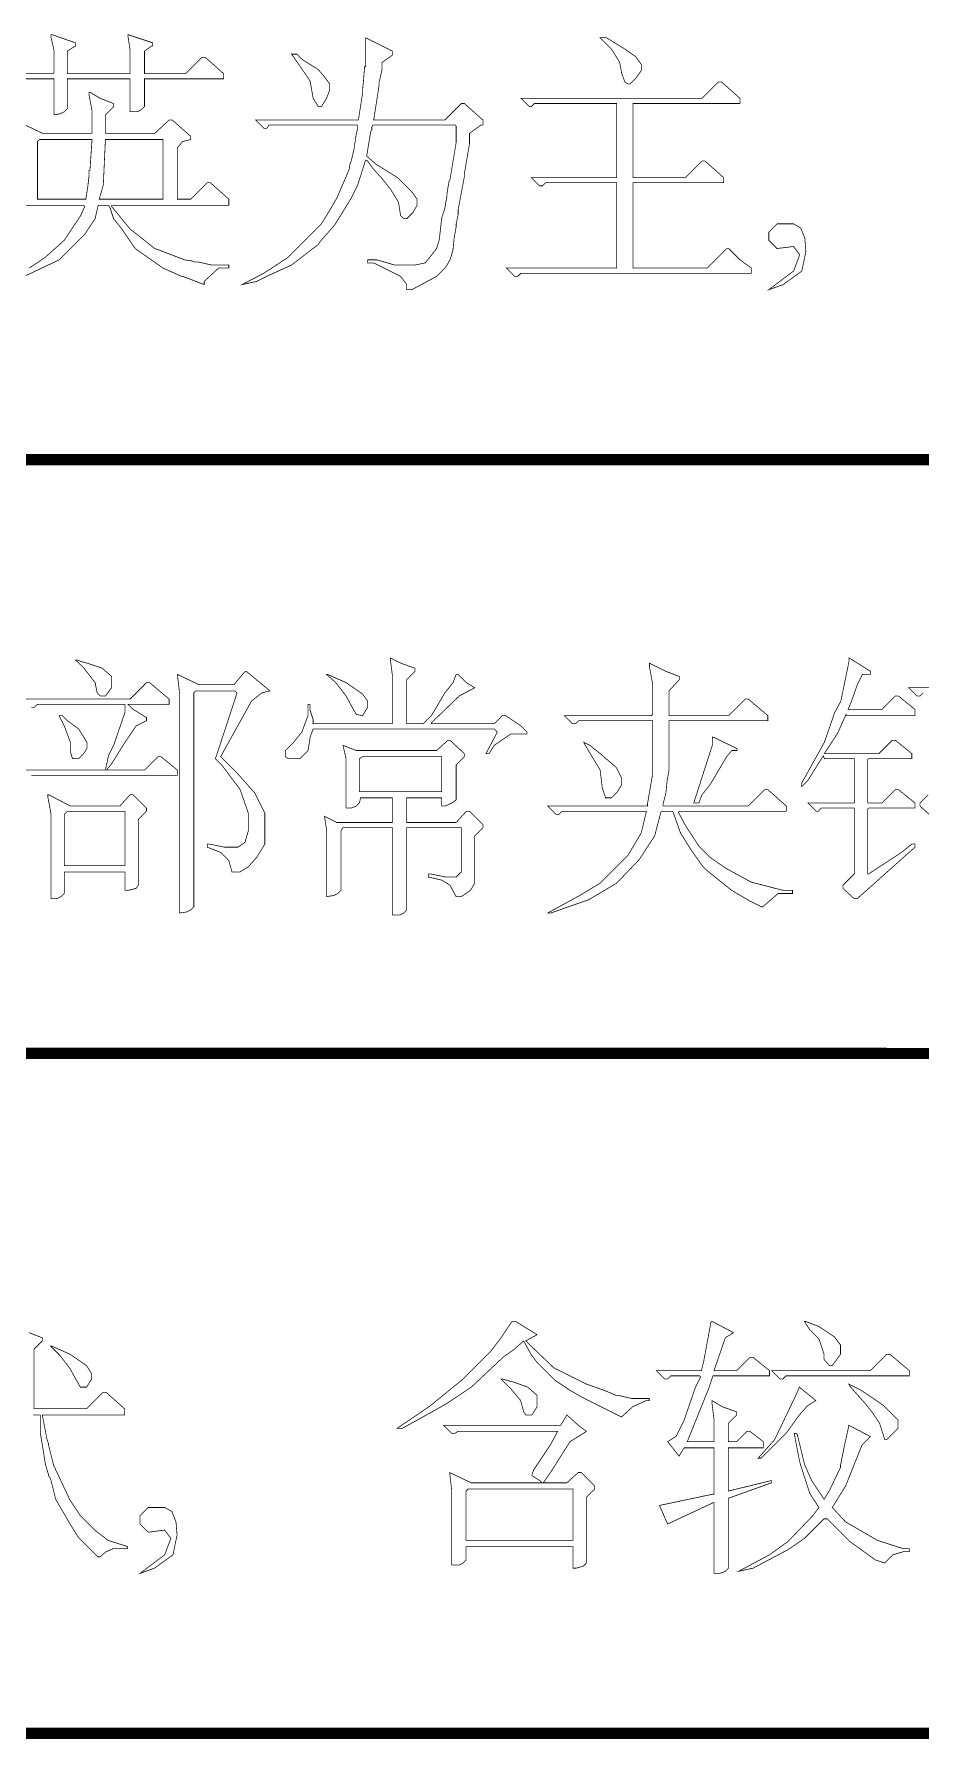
# Model space of a CAD drawing. Extents: x 94 to 452, y -72 to 1042.
# Drawn here: x 273.07 to 284.9, y 228.51 to 251.26 of the extents above; entities that cross this region are included whole.
import ezdxf

# ---------------------------------------------------------------- set-up
doc = ezdxf.new("R2010")
doc.units = 0
doc.header["$MEASUREMENT"] = 0
doc.layers.add('TREE_LAYER', color=7, linetype='Continuous')

msp = doc.modelspace()

# ---------------------------------------------------------------- linework, layer by layer
at = {"layer": 'TREE_LAYER'}
for points, const_width, elevation in [([(273.305499, 251.256553), (273.291773, 251.256553), (273.291773, 251.229102), (273.33295, 251.05067), (273.33295, 250.74871), (273.319224, 250.734984), (272.303538, 250.734984)], 0.01, 59), ([(272.481969, 250.666357), (273.319224, 250.666357), (273.33295, 250.666357), (273.33295, 250.185964), (273.415303, 250.19969), (273.470205, 250.227141), (273.511381, 250.268317), (273.511381, 250.666357), (273.511381, 250.666357), (274.348636, 250.666357), (274.348636, 250.666357), (274.348636, 250.227141), (274.444715, 250.227141), (274.499616, 250.254592), (274.540793, 250.295768), (274.540793, 250.666357), (274.540793, 250.666357), (275.597656, 250.666357), (275.597656, 250.734984), (275.350597, 250.954592), (275.30942, 250.954592), (275.089813, 250.734984), (274.540793, 250.734984), (274.540793, 250.74871), (274.540793, 251.036945), (274.636871, 251.105572), (274.650597, 251.105572), (274.650597, 251.146749), (274.321185, 251.256553), (274.321185, 251.256553), (274.321185, 251.229102), (274.348636, 251.05067), (274.348636, 250.74871), (274.348636, 250.734984), (273.511381, 250.734984), (273.511381, 250.74871), (273.511381, 251.036945), (273.621185, 251.105572), (273.621185, 251.105572), (273.621185, 251.146749), (273.305499, 251.256553), (273.305499, 251.256553)], 0.01, 59), ([(277.491773, 251.215376), (277.491773, 251.215376), (277.491773, 250.831062), (277.478048, 250.831062), (277.464322, 250.652631), (277.450597, 250.515376), (277.450597, 250.4742), (277.395695, 250.117337), (276.023146, 250.117337), (276.13295, 250.007533), (276.174126, 250.007533), (276.201577, 250.04871), (277.381969, 250.04871), (277.381969, 250.034984), (277.381969, 250.034984), (277.381969, 249.993808), (277.354518, 249.870278), (277.354518, 249.842827), (277.340793, 249.7742), (277.340793, 249.746749), (277.299616, 249.568317), (277.285891, 249.540866), (277.272165, 249.458513), (277.10746, 249.0742), (276.970205, 248.840866), (276.901577, 248.731062), (276.448636, 248.278121), (276.13295, 248.072239), (275.844715, 247.921259), (276.036871, 247.962435), (276.201577, 248.044788), (276.503538, 248.182043), (276.860401, 248.456553), (276.887852, 248.497729), (277.080009, 248.717337), (277.299616, 249.0742), (277.381969, 249.238906), (277.491773, 249.582043), (277.519224, 249.568317), (277.587852, 249.472239), (277.711381, 249.334984), (277.821185, 249.197729), (277.930989, 249.019298), (277.95844, 248.840866), (277.999616, 248.79969), (278.040793, 248.79969), (278.123146, 248.882043), (278.178048, 248.978121), (278.178048, 249.060474), (278.10942, 249.156553), (277.917264, 249.34871), (277.629028, 249.527141), (277.505499, 249.636945), (277.560401, 249.966357), (277.574126, 249.980082), (277.574126, 250.021259), (277.587852, 250.04871), (278.685891, 250.04871), (278.699616, 250.034984), (278.699616, 249.815376), (278.617264, 249.321259), (278.603538, 249.293808), (278.576087, 249.129102), (278.576087, 249.101651), (278.548636, 248.936945), (278.50746, 248.813415), (278.493734, 248.689886), (278.480009, 248.566357), (278.480009, 248.538906), (278.438832, 248.401651), (278.287852, 248.209494), (278.150597, 248.182043), (278.123146, 248.182043), (277.876087, 248.182043), (277.642754, 248.25067), (277.519224, 248.25067), (277.519224, 248.209494), (277.601577, 248.209494), (277.95844, 248.031062), (278.040793, 247.921259), (278.040793, 247.852631), (278.10942, 247.852631), (278.438832, 248.031062), (278.562362, 248.154592), (278.617264, 248.25067), (278.630989, 248.291847), (278.65844, 248.387925), (278.672165, 248.538906), (278.699616, 248.689886), (278.699616, 248.731062), (278.727067, 248.854592), (278.727067, 248.923219), (278.80942, 249.362435), (278.80942, 249.403611), (278.878048, 249.801651), (278.878048, 249.938906), (279.029028, 250.04871), (279.056479, 250.04871), (279.056479, 250.117337), (278.80942, 250.336945), (278.768244, 250.336945), (278.548636, 250.117337), (277.601577, 250.117337), (277.601577, 250.131062), (277.670205, 250.570278), (277.670205, 250.611455), (277.711381, 250.789886), (277.711381, 250.885964), (277.848636, 250.982043), (277.848636, 250.995768), (277.848636, 251.036945), (277.491773, 251.215376), (277.491773, 251.215376)], 0.01, 59), ([(280.703538, 251.215376), (280.621185, 251.215376), (280.772165, 251.064396), (280.881969, 250.885964), (280.90942, 250.734984), (280.950597, 250.62518), (280.991773, 250.597729), (281.019224, 250.597729), (281.101577, 250.680082), (281.170205, 250.776161), (281.170205, 250.844788), (281.170205, 250.858513), (281.101577, 250.954592), (281.087852, 250.968317), (280.950597, 251.064396), (280.703538, 251.215376), (280.703538, 251.215376)], 0.01, 59), ([(276.572165, 250.995768), (276.503538, 250.995768), (276.599616, 250.858513), (276.750597, 250.638906), (276.791773, 250.405572), (276.860401, 250.295768), (276.901577, 250.295768), (276.970205, 250.405572), (277.011381, 250.515376), (277.011381, 250.597729), (276.942754, 250.693808), (276.860401, 250.789886), (276.640793, 250.927141), (276.572165, 250.995768), (276.572165, 250.995768)], 0.01, 59), ([(272.852558, 247.989886), (273.401577, 248.25067), (273.744715, 248.593808), (273.881969, 248.79969), (273.90942, 248.923219), (273.923146, 248.978121), (274.060401, 248.978121), (274.074126, 248.964396), (274.129028, 248.79969), (274.238832, 248.662435), (274.417264, 248.401651), (274.787852, 248.140866), (275.034911, 248.031062), (275.048636, 248.031062), (275.336871, 247.921259), (275.336871, 247.921259), (275.336871, 247.962435), (275.529028, 248.140866), (275.666283, 248.140866), (275.666283, 248.182043), (275.43295, 248.182043), (275.254518, 248.223219), (275.199616, 248.223219), (275.172165, 248.236945), (275.076087, 248.25067), (274.719224, 248.387925), (274.678048, 248.401651), (274.348636, 248.662435), (274.101577, 248.964396), (274.101577, 248.978121), (274.101577, 248.978121), (275.666283, 248.978121), (275.666283, 249.060474), (275.419224, 249.280082), (275.378048, 249.280082), (275.15844, 249.060474), (274.980009, 249.060474), (274.980009, 249.060474), (274.980009, 249.746749), (275.048636, 249.829102), (275.15844, 249.856553), (275.15844, 249.897729), (274.911381, 250.117337), (274.870205, 250.117337), (274.678048, 249.938906), (274.019224, 249.938906), (274.019224, 249.938906), (274.019224, 250.185964), (274.129028, 250.295768), (274.129028, 250.336945), (273.950597, 250.405572), (273.813342, 250.487925), (273.813342, 250.487925)], 0.01, 59), ([(273.813342, 250.487925), (273.799616, 250.487925), (273.799616, 250.460474), (273.840793, 250.240866), (273.840793, 249.938906), (273.840793, 249.938906), (273.181969, 249.938906), (272.893734, 250.076161)], 0.01, 59), ([(282.240793, 250.62518), (282.199616, 250.62518), (281.980009, 250.405572), (279.564322, 250.405572), (279.674126, 250.295768), (279.701577, 250.295768), (279.742754, 250.336945), (280.840793, 250.336945), (280.840793, 250.336945), (280.840793, 249.34871), (280.840793, 249.34871), (279.701577, 249.34871), (279.811381, 249.238906), (279.852558, 249.238906), (279.893734, 249.280082), (280.840793, 249.280082), (280.840793, 249.266357), (280.840793, 248.140866), (280.840793, 248.140866), (279.372165, 248.140866), (279.481969, 248.031062), (279.523146, 248.031062), (279.564322, 248.072239), (282.638832, 248.072239), (282.638832, 248.140866), (282.487852, 248.25067), (282.336871, 248.401651), (282.30942, 248.401651), (282.048636, 248.140866), (281.060401, 248.140866), (281.060401, 248.140866), (281.060401, 249.266357), (281.060401, 249.280082), (282.268244, 249.280082), (282.268244, 249.34871), (282.021185, 249.568317), (281.980009, 249.568317), (281.760401, 249.34871), (281.060401, 249.34871), (281.060401, 249.34871), (281.060401, 250.336945), (281.060401, 250.336945), (282.487852, 250.336945), (282.487852, 250.405572), (282.240793, 250.62518), (282.240793, 250.62518)], 0.01, 59), ([(273.140793, 249.856553), (273.140793, 249.856553), (273.827067, 249.856553), (273.840793, 249.856553), (273.813342, 249.444788), (273.799616, 249.444788), (273.799616, 249.362435), (273.799616, 249.362435), (273.785891, 249.238906), (273.75844, 249.060474), (273.113342, 249.060474), (273.113342, 249.060474), (273.113342, 249.829102), (273.140793, 249.856553), (273.140793, 249.856553)], 0.01, 59), ([(274.019224, 249.856553), (274.019224, 249.856553), (274.787852, 249.856553), (274.787852, 249.856553), (274.787852, 249.060474), (274.787852, 249.060474), (273.936871, 249.060474), (273.936871, 249.060474), (273.991773, 249.252631), (274.019224, 249.856553), (274.019224, 249.856553)], 0.01, 59), ([(272.454518, 248.978121), (273.730989, 248.978121), (273.744715, 248.964396), (273.730989, 248.936945), (273.689813, 248.840866), (273.470205, 248.511455), (273.20942, 248.278121), (273.003538, 248.140866)], 0.01, 59), ([(283.201577, 248.731062), (282.981969, 248.731062), (282.872165, 248.621259), (282.872165, 248.511455), (282.981969, 248.401651), (283.201577, 248.429102), (283.28393, 248.319298), (283.201577, 248.09969), (282.872165, 247.852631), (283.064322, 247.921259), (283.311381, 248.09969), (283.366283, 248.360474), (283.352558, 248.538906), (283.297656, 248.676161), (283.201577, 248.731062), (283.201577, 248.731062)], 0.01, 59), ([(221.22612, 245.573528), (399.22612, 245.605679)], 0.15, 178.000003), ([(273.634917, 242.910344), (273.621192, 242.910344), (273.744721, 242.786815), (273.881976, 242.608383), (273.909427, 242.471128), (273.950603, 242.429952), (274.019231, 242.429952), (274.101584, 242.539756), (274.101584, 242.690736), (273.978054, 242.80054), (273.772172, 242.869168), (273.71727, 242.882893), (273.634917, 242.910344), (273.634917, 242.910344)], 0.01, 63), ([(275.899623, 242.759364), (275.872172, 242.745638), (275.734917, 242.580932), (275.26825, 242.580932), (274.980015, 242.718187), (275.007466, 242.484854), (275.007466, 239.533873), (275.103544, 239.547599), (275.158446, 239.57505), (275.199623, 239.616226), (275.199623, 242.471128), (275.227074, 242.498579), (275.748643, 242.498579), (275.776093, 242.471128), (275.487858, 241.592697), (275.570211, 241.510344), (275.81727, 241.180932), (275.927074, 240.865246), (275.927074, 240.631913), (275.885897, 240.494658), (275.885897, 240.480932), (275.789819, 240.412305), (275.611388, 240.412305), (275.405505, 240.453481), (275.378054, 240.453481), (275.378054, 240.412305), (275.556486, 240.343677), (275.66629, 240.233873), (275.707466, 240.082893), (275.81727, 240.082893), (275.927074, 240.151521), (276.036878, 240.27505), (276.146682, 240.453481), (276.146682, 240.865246), (276.009427, 241.139756), (275.789819, 241.386815), (275.556486, 241.620148), (275.96825, 242.361324), (276.105505, 242.471128), (276.215309, 242.498579), (275.899623, 242.759364), (275.899623, 242.759364)], 0.01, 63), ([(277.821192, 242.937795), (277.821192, 242.937795), (277.821192, 242.92407), (277.848643, 242.704462), (277.848643, 242.073089), (277.848643, 242.059364), (276.79178, 242.059364), (276.79178, 242.114266), (276.750603, 242.237795), (276.750603, 242.320148), (276.723152, 242.320148), (276.723152, 242.169168), (276.640799, 241.94956), (276.530995, 241.812305), (276.421192, 241.702501), (276.421192, 241.620148), (276.462368, 241.592697), (276.613348, 241.592697), (276.723152, 241.702501), (276.750603, 241.867207), (276.750603, 241.880932), (276.79178, 241.990736), (279.207466, 241.990736), (279.248643, 241.94956), (279.097662, 241.661324), (279.138839, 241.661324), (279.207466, 241.771128), (279.427074, 241.922109), (279.646682, 241.922109), (279.646682, 241.94956), (279.564329, 242.031913), (279.358446, 242.169168), (279.31727, 242.169168), (279.207466, 242.059364), (278.370211, 242.059364), (278.370211, 242.073089), (278.740799, 242.429952), (278.946682, 242.539756), (278.836878, 242.608383), (278.727074, 242.718187), (278.699623, 242.718187), (278.658446, 242.608383), (278.548643, 242.471128), (278.370211, 242.169168), (278.260407, 242.059364), (278.040799, 242.059364), (278.040799, 242.073089), (278.040799, 242.64956), (278.150603, 242.759364), (278.150603, 242.80054), (277.958446, 242.869168), (277.821192, 242.937795), (277.821192, 242.937795)], 0.01, 63), ([(281.280015, 242.869168), (281.280015, 242.869168), (281.280015, 242.814266), (281.321192, 242.594658), (281.321192, 242.182893), (281.307466, 242.169168), (280.140799, 242.169168), (280.250603, 242.059364), (280.29178, 242.059364), (280.332956, 242.10054), (281.307466, 242.10054), (281.321192, 242.10054), (281.321192, 241.386815), (281.252564, 240.988775), (281.252564, 240.961324), (279.921192, 240.961324), (280.030995, 240.851521), (280.072172, 240.851521), (280.113348, 240.892697), (281.238839, 240.892697), (281.238839, 240.892697), (281.170211, 240.604462), (280.99178, 240.302501), (280.621192, 239.931913), (280.346682, 239.767207), (279.921192, 239.533873), (279.962368, 239.533873), (280.470211, 239.712305), (280.840799, 239.931913), (281.14276, 240.247599), (281.348643, 240.563285), (281.430995, 240.878972), (281.444721, 240.892697), (281.581976, 240.892697), (281.595701, 240.878972), (281.69178, 240.604462), (281.829035, 240.384854), (281.993741, 240.151521), (282.034917, 240.110344), (282.378054, 239.835834), (282.611388, 239.698579), (282.776093, 239.616226), (282.789819, 239.616226), (282.995701, 239.794658), (283.187858, 239.794658), (283.187858, 239.835834), (283.064329, 239.835834), (282.638839, 239.945638), (282.309427, 240.12407), (282.089819, 240.27505), (281.938839, 240.42603), (281.760407, 240.70054), (281.664329, 240.878972), (281.678054, 240.892697), (283.105505, 240.892697), (283.105505, 240.961324), (282.858446, 241.180932), (282.81727, 241.180932), (282.597662, 240.961324), (281.458446, 240.961324), (281.458446, 240.97505), (281.499623, 241.139756), (281.513348, 241.290736), (281.540799, 241.441717), (281.540799, 242.10054), (281.540799, 242.10054), (282.858446, 242.10054), (282.858446, 242.169168), (282.597662, 242.388775), (282.556486, 242.388775), (282.336878, 242.169168), (281.540799, 242.169168), (281.540799, 242.182893), (281.540799, 242.498579), (281.678054, 242.64956), (281.678054, 242.690736), (281.499623, 242.759364), (281.280015, 242.869168), (281.280015, 242.869168)], 0.01, 63), ([(283.94276, 242.937795), (283.94276, 242.937795), (283.94276, 242.896619), (283.832956, 242.361324), (283.750603, 242.210344), (283.613348, 241.812305), (283.338839, 241.318187), (283.311388, 241.263285), (283.311388, 241.222109), (283.393741, 241.304462), (283.599623, 241.633873), (283.613348, 241.592697), (284.011388, 241.592697), (284.011388, 241.578972), (284.011388, 241.002501), (284.011388, 241.002501), (283.393741, 241.002501), (283.503544, 240.892697), (283.530995, 240.892697), (283.572172, 240.933873), (284.011388, 240.933873), (284.011388, 240.920148), (284.011388, 240.055442), (283.860407, 239.904462), (283.860407, 239.863285), (284.011388, 239.72603), (284.052564, 239.72603), (284.821192, 240.412305), (284.821192, 240.453481), (284.780015, 240.453481), (284.64276, 240.343677), (284.203544, 240.055442), (284.189819, 240.055442), (284.189819, 240.920148), (284.203544, 240.933873), (284.821192, 240.933873), (284.821192, 241.002501), (284.601584, 241.180932), (284.560407, 241.180932), (284.381976, 241.002501), (284.203544, 241.002501), (284.189819, 241.002501), (284.189819, 241.578972), (284.203544, 241.592697), (284.780015, 241.592697), (284.780015, 241.661324), (284.560407, 241.839756), (284.519231, 241.839756), (284.340799, 241.661324), (283.627074, 241.661324), (283.613348, 241.661324), (283.79178, 241.935834), (283.901584, 242.182893), (283.901584, 242.169168), (284.821192, 242.169168), (284.821192, 242.251521), (284.601584, 242.429952), (284.560407, 242.429952), (284.381976, 242.251521), (283.929035, 242.251521), (283.929035, 242.251521), (283.970211, 242.347599), (284.052564, 242.580932), (284.121192, 242.718187), (284.121192, 242.718187), (284.230995, 242.718187), (284.230995, 242.759364), (283.94276, 242.937795), (283.94276, 242.937795)], 0.01, 63), ([(274.609427, 242.608383), (274.56825, 242.608383), (274.348643, 242.388775), (272.921192, 242.388775)], 0.01, 63), ([(273.030995, 241.373089), (274.980015, 241.373089), (274.980015, 241.441717), (274.760407, 241.620148), (274.719231, 241.620148), (274.540799, 241.441717), (274.032956, 241.441717), (274.032956, 241.441717), (274.101584, 241.52407), (274.280015, 241.812305), (274.430995, 242.031913), (274.56825, 242.10054), (274.56825, 242.141717), (274.389819, 242.251521), (274.321192, 242.320148), (274.321192, 242.320148), (274.870211, 242.320148), (274.870211, 242.388775), (274.609427, 242.608383), (274.609427, 242.608383)], 0.01, 63), ([(276.983937, 242.718187), (276.970211, 242.718187), (277.093741, 242.608383), (277.230995, 242.429952), (277.313348, 242.278972), (277.36825, 242.182893), (277.450603, 242.169168), (277.519231, 242.278972), (277.519231, 242.361324), (277.450603, 242.457403), (277.230995, 242.608383), (276.983937, 242.718187), (276.983937, 242.718187)], 0.01, 63), ([(286.207466, 242.539756), (284.738839, 242.539756), (284.848643, 242.429952), (284.889819, 242.429952), (284.930995, 242.471128)], 0.01, 63), ([(273.030995, 242.278972), (273.072172, 242.278972), (273.113348, 242.320148), (274.280015, 242.320148), (274.280015, 242.320148), (274.280015, 242.210344), (274.129035, 241.771128), (274.060407, 241.633873), (274.019231, 241.441717), (272.852564, 241.441717)], 0.01, 63), ([(273.44276, 242.169168), (273.401584, 242.169168), (273.470211, 242.031913), (273.552564, 241.812305), (273.552564, 241.688775), (273.580015, 241.592697), (273.580015, 241.592697), (273.662368, 241.592697), (273.730995, 241.661324), (273.772172, 241.729952), (273.772172, 241.812305), (273.730995, 241.880932), (273.662368, 241.990736), (273.511388, 242.10054), (273.44276, 242.169168), (273.44276, 242.169168)], 0.01, 63), ([(278.61727, 241.839756), (278.589819, 241.839756), (278.438839, 241.702501), (277.36825, 241.702501), (277.189819, 241.771128), (277.230995, 241.592697), (277.230995, 240.933873), (277.299623, 240.933873), (277.36825, 240.961324), (277.409427, 241.002501), (277.423152, 241.071128), (277.848643, 241.071128), (277.848643, 241.071128), (277.848643, 240.755442), (277.848643, 240.741717), (277.107466, 240.741717), (276.94276, 240.82407), (276.970211, 240.645638), (276.970211, 239.753481), (277.06629, 239.767207), (277.121192, 239.794658), (277.162368, 239.835834), (277.162368, 240.631913), (277.189819, 240.673089), (277.848643, 240.673089), (277.848643, 240.673089), (277.848643, 239.506422), (277.944721, 239.506422), (277.999623, 239.533873), (278.040799, 239.57505), (278.040799, 240.673089), (278.040799, 240.673089), (278.76825, 240.673089), (278.76825, 240.673089), (278.76825, 240.082893), (278.699623, 240.014266), (278.562368, 240.014266), (278.356486, 240.055442), (278.329035, 240.055442), (278.329035, 240.014266), (278.507466, 239.973089), (278.61727, 239.904462), (278.699623, 239.753481), (278.76825, 239.753481), (278.89178, 239.835834), (278.946682, 239.931913), (278.946682, 240.563285), (279.056486, 240.673089), (279.056486, 240.714266), (278.878054, 240.892697), (278.836878, 240.892697), (278.699623, 240.741717), (278.040799, 240.741717), (278.040799, 240.755442), (278.040799, 241.071128), (278.040799, 241.071128), (278.507466, 241.071128), (278.507466, 241.071128), (278.507466, 240.961324), (278.548643, 240.961324), (278.644721, 241.002501), (278.699623, 241.043677), (278.699623, 241.510344), (278.809427, 241.620148), (278.809427, 241.661324), (278.61727, 241.839756), (278.61727, 241.839756)], 0.01, 63), ([(282.130995, 241.880932), (282.11727, 241.880932), (282.11727, 241.771128), (281.870211, 241.002501), (281.938839, 241.002501), (281.980015, 241.112305), (282.089819, 241.24956), (282.309427, 241.620148), (282.378054, 241.702501), (282.446682, 241.702501), (282.446682, 241.729952), (282.130995, 241.880932), (282.130995, 241.880932)], 0.01, 63), ([(277.450603, 241.620148), (277.450603, 241.620148), (278.507466, 241.620148), (278.507466, 241.620148), (278.507466, 241.153481), (278.507466, 241.153481), (277.423152, 241.153481), (277.409427, 241.153481), (277.409427, 241.592697), (277.450603, 241.620148), (277.450603, 241.620148)], 0.01, 63), ([(280.401584, 241.812305), (280.401584, 241.812305), (280.415309, 241.784854), (280.621192, 241.441717), (280.648643, 241.208383), (280.689819, 241.084854), (280.689819, 241.071128), (280.772172, 241.071128), (280.854525, 241.153481), (280.909427, 241.24956), (280.909427, 241.331913), (280.840799, 241.469168), (280.813348, 241.496619), (280.621192, 241.661324), (280.483937, 241.771128), (280.401584, 241.812305), (280.401584, 241.812305)], 0.01, 63), ([(273.264329, 241.112305), (273.250603, 241.112305), (273.250603, 241.084854), (273.29178, 240.865246), (273.29178, 239.72603), (273.374133, 239.72603), (273.429035, 239.753481), (273.470211, 239.794658), (273.470211, 240.082893), (273.483937, 240.082893), (274.280015, 240.082893), (274.280015, 240.082893), (274.280015, 239.835834), (274.321192, 239.835834), (274.430995, 239.863285), (274.458446, 239.904462), (274.458446, 240.782893), (274.56825, 240.892697), (274.56825, 240.933873), (274.389819, 241.112305), (274.348643, 241.112305), (274.211388, 240.961324), (273.552564, 240.961324), (273.264329, 241.112305), (273.264329, 241.112305)], 0.01, 63), ([(284.999623, 241.112305), (284.889819, 241.002501), (284.889819, 240.961324), (285.040799, 240.82407)], 0.01, 63), ([(273.511388, 240.892697), (273.511388, 240.892697), (274.280015, 240.892697), (274.280015, 240.892697), (274.280015, 240.165246), (274.280015, 240.165246), (273.483937, 240.165246), (273.470211, 240.165246), (273.470211, 240.851521), (273.511388, 240.892697), (273.511388, 240.892697)], 0.01, 63), ([(221.22612, 237.675038), (399.22612, 237.632367)], 0.15, 178.000005), ([(273.053869, 232.835731), (273.136222, 232.835731), (273.149948, 232.835731), (273.149948, 232.602398), (273.177399, 232.437692), (273.218575, 232.176908), (273.259751, 232.039653), (273.259751, 232.025927), (273.287202, 231.984751), (273.35583, 231.710241), (273.547987, 231.380829), (273.657791, 231.202398), (273.918575, 230.941614), (273.946026, 230.941614), (274.028379, 231.010241), (274.124457, 231.051417), (274.316614, 231.051417), (274.316614, 231.078868), (274.05583, 231.161221), (273.877399, 231.298476), (273.685242, 231.490633), (273.547987, 231.696516), (273.328379, 232.163182), (273.259751, 232.437692), (273.259751, 232.451417), (273.2323, 232.53377), (273.2323, 232.547496), (273.177399, 232.835731), (273.191124, 232.835731), (274.275438, 232.835731), (274.275438, 232.918084), (274.028379, 233.137692), (273.987202, 233.137692), (273.767595, 232.918084), (273.067595, 232.918084), (273.067595, 232.945535), (273.067595, 232.986712), (273.067595, 233.714163), (273.177399, 233.823967), (273.177399, 233.865143), (272.998967, 233.93377)], 0.01, 64), ([(279.491124, 234.084751), (279.449948, 234.084751), (279.436222, 234.071025), (279.298967, 233.865143), (279.161712, 233.686712), (278.777399, 233.302398), (278.338183, 232.945535), (277.912693, 232.6573), (277.98132, 232.6573), (278.379359, 232.876908), (278.571516, 232.986712), (278.900928, 233.206319), (279.340144, 233.618084), (279.38132, 233.645535), (279.477399, 233.714163), (279.600928, 233.823967), (279.697006, 233.645535), (279.779359, 233.535731), (280.012693, 233.302398), (280.218575, 233.165143), (280.383281, 233.069065), (280.90485, 232.80828), (281.05583, 232.945535), (281.234261, 233.027888), (281.275438, 233.027888), (281.275438, 233.055339), (281.042104, 233.055339), (280.863673, 233.096516), (280.836222, 233.096516), (280.671516, 233.165143), (280.438183, 233.247496), (279.998967, 233.467104), (279.628379, 233.823967), (279.779359, 233.906319), (279.491124, 234.084751), (279.491124, 234.084751)], 0.01, 64), ([(282.112693, 234.084751), (282.098967, 234.071025), (282.002889, 233.549457), (281.975438, 233.439653), (281.975438, 233.425927), (281.371516, 233.425927), (281.48132, 233.316123), (281.522497, 233.316123), (281.563673, 233.3573), (281.947987, 233.3573), (281.961712, 233.343574), (281.893085, 233.206319), (281.742104, 232.767104), (281.6323, 232.547496), (281.522497, 232.478868), (281.673477, 232.286712), (281.742104, 232.396516), (282.140144, 232.396516), (282.140144, 232.396516), (282.140144, 231.778868), (282.126418, 231.778868), (281.412693, 231.627888), (281.412693, 231.627888), (281.508771, 231.40828), (281.522497, 231.380829), (282.140144, 231.669065), (282.140144, 231.669065), (282.140144, 230.722006), (282.222497, 230.722006), (282.291124, 230.749457), (282.3323, 230.790633), (282.3323, 231.723967), (282.908771, 231.929849), (282.908771, 231.9573), (282.895046, 231.9573), (282.3323, 231.820045), (282.3323, 231.820045), (282.3323, 232.396516), (282.3323, 232.396516), (282.798967, 232.396516), (282.798967, 232.478868), (282.620536, 232.616123), (282.579359, 232.616123), (282.442104, 232.478868), (282.3323, 232.478868), (282.3323, 232.478868), (282.3323, 232.725927), (282.442104, 232.835731), (282.442104, 232.876908), (282.249948, 232.945535), (282.112693, 233.027888), (282.112693, 233.027888), (282.112693, 233.000437), (282.140144, 232.780829), (282.140144, 232.478868), (282.140144, 232.478868), (281.783281, 232.478868), (281.783281, 232.478868), (282.071516, 233.192594), (282.126418, 233.3573), (282.88132, 233.3573), (282.88132, 233.425927), (282.661712, 233.604359), (282.620536, 233.604359), (282.442104, 233.425927), (282.153869, 233.425927), (282.140144, 233.425927), (282.291124, 233.865143), (282.400928, 233.93377), (282.112693, 234.084751), (282.112693, 234.084751)], 0.01, 64), ([(283.361712, 234.084751), (283.347987, 234.084751), (283.416614, 233.974947), (283.540144, 233.851417), (283.608771, 233.645535), (283.608771, 233.576908), (283.677399, 233.494555), (283.718575, 233.494555), (283.828379, 233.645535), (283.828379, 233.769065), (283.746026, 233.878868), (283.540144, 234.016123), (283.361712, 234.084751), (283.361712, 234.084751)], 0.01, 64), ([(273.300928, 233.755339), (273.287202, 233.755339), (273.410732, 233.63181), (273.547987, 233.453378), (273.63034, 233.302398), (273.685242, 233.206319), (273.698967, 233.206319), (273.767595, 233.206319), (273.836222, 233.316123), (273.836222, 233.384751), (273.767595, 233.494555), (273.547987, 233.645535), (273.300928, 233.755339), (273.300928, 233.755339)], 0.01, 64), ([(284.487202, 233.645535), (284.446026, 233.645535), (284.226418, 233.425927), (282.908771, 233.425927), (283.018575, 233.316123), (283.059751, 233.316123), (283.100928, 233.3573), (284.747987, 233.3573), (284.747987, 233.425927), (284.487202, 233.645535), (284.487202, 233.645535)], 0.01, 64), ([(279.312693, 233.316123), (279.298967, 233.316123), (279.422497, 233.192594), (279.559751, 233.027888), (279.600928, 232.876908), (279.628379, 232.835731), (279.710732, 232.835731), (279.779359, 232.945535), (279.779359, 233.096516), (279.65583, 233.206319), (279.463673, 233.274947), (279.408771, 233.288672), (279.312693, 233.316123), (279.312693, 233.316123)], 0.01, 64), ([(283.279359, 233.206319), (283.238183, 233.110241), (282.949948, 232.506319), (282.73034, 232.259261), (282.771516, 232.259261), (283.100928, 232.588672), (283.279359, 232.835731), (283.389163, 232.959261), (283.498967, 233.027888), (283.279359, 233.206319), (283.279359, 233.206319)], 0.01, 64), ([(283.938183, 233.247496), (283.938183, 233.247496), (283.951908, 233.220045), (284.171516, 232.972986), (284.267595, 232.849457), (284.349948, 232.725927), (284.418575, 232.506319), (284.446026, 232.506319), (284.597006, 232.6573), (284.597006, 232.767104), (284.40485, 232.959261), (284.267595, 233.055339), (284.102889, 233.165143), (283.938183, 233.247496), (283.938183, 233.247496)], 0.01, 64), ([(280.177399, 232.835731), (280.095046, 232.698476), (278.53034, 232.698476), (278.640144, 232.588672), (278.68132, 232.588672), (278.722497, 232.616123), (280.053869, 232.616123), (280.053869, 232.616123), (279.957791, 232.437692), (279.738183, 232.10828), (279.710732, 232.039653), (279.710732, 232.025927), (279.820536, 231.9573), (279.847987, 231.929849), (279.847987, 231.929849), (278.900928, 231.929849), (278.612693, 232.067104), (278.640144, 231.83377), (278.640144, 230.83181), (278.736222, 230.83181), (278.791124, 230.859261), (278.8323, 230.900437), (278.8323, 231.078868), (278.8323, 231.078868), (280.246026, 231.078868), (280.259751, 231.078868), (280.259751, 230.790633), (280.300928, 230.790633), (280.397006, 230.818084), (280.438183, 230.859261), (280.438183, 231.737692), (280.547987, 231.847496), (280.547987, 231.888672), (280.369555, 232.067104), (280.328379, 232.067104), (280.177399, 231.929849), (279.861712, 231.929849), (279.861712, 231.929849), (279.957791, 232.067104), (280.218575, 232.478868), (280.438183, 232.616123), (280.328379, 232.698476), (280.177399, 232.835731), (280.177399, 232.835731)], 0.01, 64), ([(283.938183, 232.698476), (283.938183, 232.684751), (283.883281, 232.437692), (283.828379, 232.163182), (283.828379, 232.135731), (283.677399, 231.820045), (283.608771, 231.710241), (283.471516, 231.916123), (283.444065, 231.9573), (283.347987, 232.176908), (283.251908, 232.574947), (283.238183, 232.588672), (283.210732, 232.588672), (283.279359, 232.23181), (283.293085, 232.176908), (283.416614, 231.792594), (283.540144, 231.600437), (283.457791, 231.490633), (283.128379, 231.147496), (282.88132, 230.969065), (282.469555, 230.749457), (282.661712, 230.790633), (283.128379, 231.037692), (283.347987, 231.188672), (283.608771, 231.449457), (283.649948, 231.449457), (283.951908, 231.147496), (284.295046, 230.900437), (284.418575, 230.859261), (284.528379, 230.969065), (284.665634, 231.010241), (284.747987, 231.010241), (284.747987, 231.051417), (284.665634, 231.051417), (284.322497, 231.161221), (283.897006, 231.40828), (283.718575, 231.600437), (283.897006, 231.888672), (284.116614, 232.437692), (284.226418, 232.547496), (283.938183, 232.698476), (283.938183, 232.698476)], 0.01, 64), ([(278.859751, 231.847496), (278.859751, 231.847496), (280.246026, 231.847496), (280.259751, 231.847496), (280.259751, 231.161221), (280.246026, 231.161221), (278.8323, 231.161221), (278.8323, 231.161221), (278.8323, 231.820045), (278.859751, 231.847496), (278.859751, 231.847496)], 0.01, 64), ([(274.810732, 231.600437), (274.591124, 231.600437), (274.48132, 231.490633), (274.48132, 231.380829), (274.591124, 231.271025), (274.810732, 231.298476), (274.893085, 231.188672), (274.810732, 230.969065), (274.48132, 230.722006), (274.673477, 230.790633), (274.920536, 230.969065), (274.975438, 231.229849), (274.961712, 231.40828), (274.90681, 231.545535), (274.810732, 231.600437), (274.810732, 231.600437)], 0.01, 64), ([(221.22612, 228.587353), (399.22612, 228.587353)], 0.15, 178)]:
    msp.add_lwpolyline(points, dxfattribs=dict(at, const_width=const_width, elevation=elevation))

doc.saveas('drawing.dxf')
